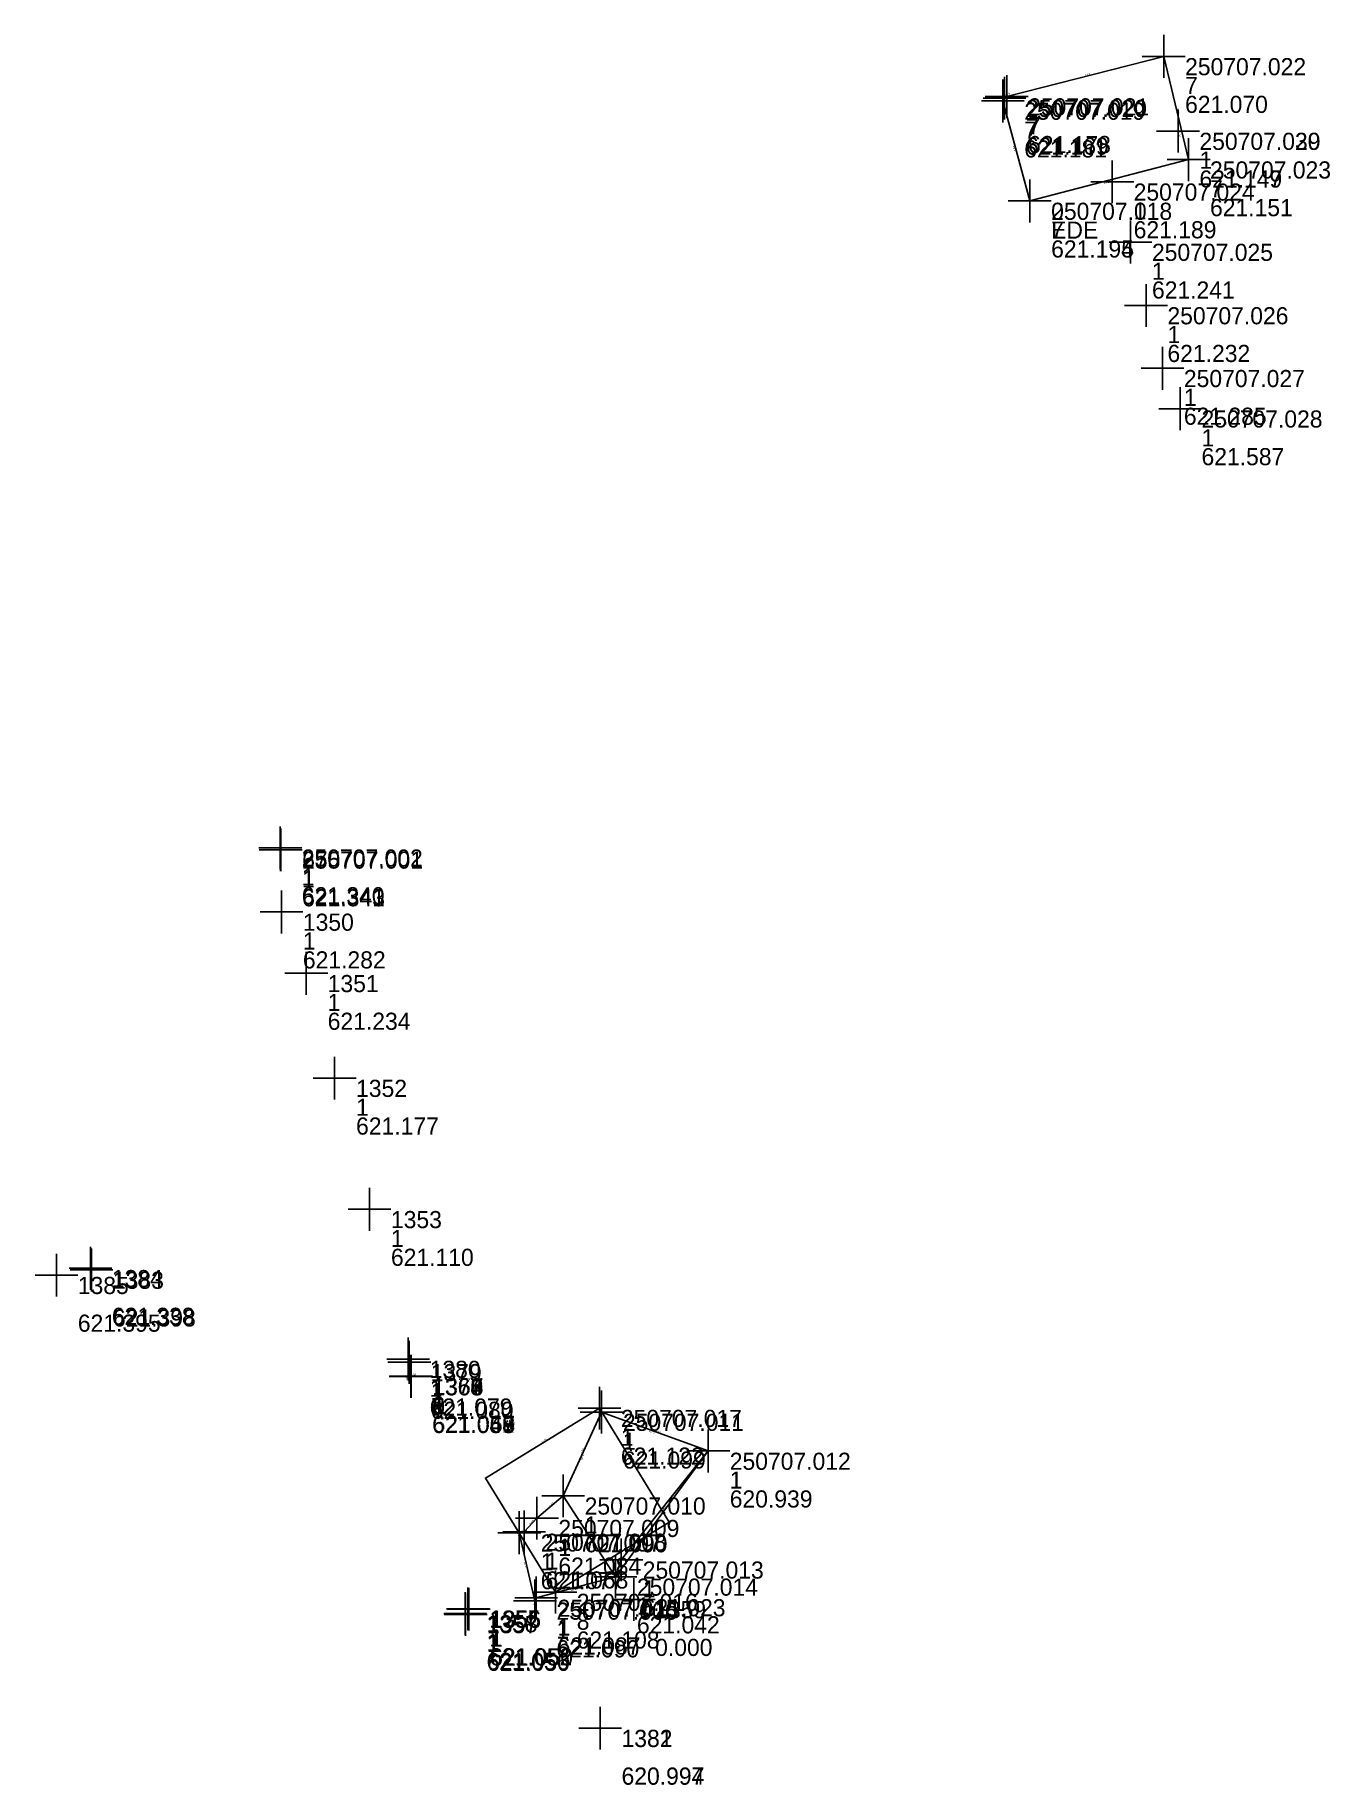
# Model space of a CAD drawing. Header units: metres. Extents: x 581016 to 32581287, y 5319908 to 5321142.
# Drawn here: x 32581226.6 to 32581287.1, y 5320201.9 to 5320283.7 of the extents above.
import ezdxf
from ezdxf.enums import TextEntityAlignment as Align

# ---------------------------------------------------------------- set-up
doc = ezdxf.new("R2010")
doc.units = ezdxf.units.M
doc.header["$PDMODE"] = 2
doc.header["$PDSIZE"] = 1
for name, color, linetype in [('EdgeLengths', 7, 'Continuous'), ('Gel_nde', 7, 'Continuous'), ('PointCodes', 7, 'Continuous'), ('PointHeights', 7, 'Continuous'), ('PointNames', 7, 'Continuous')]:
    doc.layers.add(name, color=color, linetype=linetype)

msp = doc.modelspace()

# ---------------------------------------------------------------- linework, layer by layer
msp.add_lwpolyline([(32581253.686, 5320211.669), (32581258.02, 5320217.547), (32581253.032, 5320219.365), (32581251.244, 5320215.455)], close=True)
at = {"linetype": 'Continuous'}
for p in [(32581273.032, 5320275.921), (32581227.573, 5320225.756), (32581229.161, 5320226.077), (32581229.214, 5320226), (32581254.537, 5320210.615), (32581252.966, 5320204.6), (32581252.968, 5320204.606)]:
    msp.add_point(p, dxfattribs=at)
at = {"layer": 'Gel_nde'}
msp.add_line((32581279.957, 5320279.187), (32581279.957, 5320279.187), dxfattribs=at)
for points in [[(32581273.032, 5320275.921), (32581271.776, 5320280.593), (32581271.853, 5320280.724), (32581271.955, 5320280.797), (32581279.287, 5320282.673), (32581280.451, 5320277.851)], [(32581244.122, 5320221.03), (32581244.13, 5320221.033), (32581244.133, 5320221.032)], [(32581250.875, 5320210.96), (32581247.612, 5320216.285), (32581252.936, 5320219.548), (32581256.199, 5320214.223)], [(32581249.925, 5320210.548), (32581249.192, 5320213.732), (32581249.419, 5320213.765), (32581250.018, 5320214.41), (32581251.244, 5320215.455), (32581253.032, 5320219.365), (32581258.02, 5320217.547), (32581253.956, 5320212.467), (32581253.686, 5320211.669), (32581249.982, 5320210.682)]]:
    msp.add_lwpolyline(points, close=True, dxfattribs=at)
at = {"layer": 'Gel_nde', "linetype": 'Continuous'}
for p in [(32581279.287, 5320282.673), (32581271.776, 5320280.593), (32581271.853, 5320280.724), (32581271.955, 5320280.797), (32581279.957, 5320279.187), (32581279.957, 5320279.187), (32581280.451, 5320277.851), (32581276.886, 5320276.818), (32581273.032, 5320275.921), (32581277.74, 5320274.004), (32581278.463, 5320271.042), (32581279.231, 5320268.11), (32581280.054, 5320266.221), (32581238.031, 5320245.716), (32581238.046, 5320245.622), (32581238.051, 5320245.623), (32581238.084, 5320242.721), (32581239.243, 5320239.855), (32581240.568, 5320234.961), (32581242.197, 5320228.833), (32581244.005, 5320221.84), (32581244.056, 5320221.687), (32581244.121, 5320221.024), (32581244.122, 5320221.03), (32581244.123, 5320221.024), (32581244.123, 5320221.023), (32581244.123, 5320221.023), (32581244.128, 5320221.027), (32581244.129, 5320221.037), (32581244.129, 5320221.031), (32581244.13, 5320221.033), (32581244.13, 5320221.033), (32581244.13, 5320221.032), (32581244.13, 5320221.03), (32581244.132, 5320221.036), (32581244.132, 5320221.031), (32581244.133, 5320221.032), (32581244.133, 5320221.032), (32581244.135, 5320221.031), (32581244.136, 5320221.029), (32581244.136, 5320221.025), (32581244.144, 5320221.042), (32581252.936, 5320219.548), (32581253.032, 5320219.365), (32581258.02, 5320217.547), (32581251.244, 5320215.455), (32581250.018, 5320214.41), (32581249.192, 5320213.732), (32581249.419, 5320213.765), (32581253.956, 5320212.467), (32581253.686, 5320211.669), (32581249.925, 5320210.548), (32581249.982, 5320210.682), (32581250.875, 5320210.96), (32581246.663, 5320209.961), (32581246.686, 5320209.917), (32581246.793, 5320210.178), (32581246.832, 5320210.163)]:
    msp.add_point(p, dxfattribs=at)

# ---------------------------------------------------------------- texts
at = {"layer": 'EdgeLengths', "linetype": 'Continuous'}
for s, rotation, p in [('7,57', 14.35287, (32581275.621, 5320281.725)), ('0,15', 59.60775, (32581271.815, 5320280.648)), ('0,13', 35.44476, (32581271.904, 5320280.75)), ('4,96', -76.42937, (32581279.869, 5320280.252)), ('0,00', -89.18916, (32581279.957, 5320279.177)), ('4,84', 105.04827, (32581272.404, 5320278.247)), ('7,67', -165.4153, (32581276.741, 5320276.876)), ('0,01', -169.38025, (32581244.128, 5320221.021)), ('0,01', 17.41334, (32581244.126, 5320221.021)), ('0,00', -10.01047, (32581244.132, 5320221.022)), ('6,24', 31.49946, (32581250.274, 5320217.906)), ('5,31', 159.96755, (32581255.526, 5320218.446)), ('5,31', -20.03245, (32581255.526, 5320218.446)), ('4,30', -114.57589, (32581252.138, 5320217.4)), ('4,30', 65.42411, (32581252.138, 5320217.4)), ('6,24', -58.50054, (32581254.568, 5320216.875)), ('1,61', 40.4412, (32581250.631, 5320214.922)), ('7,30', 53.59676, (32581255.853, 5320214.598)), ('6,51', -128.66487, (32581255.988, 5320214.997)), ('6,24', 121.49946, (32581249.243, 5320213.612)), ('0,23', 8.09281, (32581249.306, 5320213.738)), ('0,88', 47.13405, (32581249.718, 5320214.077)), ('4,51', -57.18098, (32581252.465, 5320213.552)), ('3,27', 102.96317, (32581249.559, 5320212.13)), ('6,24', -148.50054, (32581253.537, 5320212.582)), ('0,84', -108.66868, (32581253.821, 5320212.058)), ('0,15', -112.69568, (32581249.954, 5320210.605)), ('3,83', -165.08823, (32581251.834, 5320211.165))]:
    msp.add_text(s, height=0.1, rotation=rotation, dxfattribs=at).set_placement(p)
at = {"layer": 'PointCodes', "linetype": 'Continuous'}
for s, p in [('7', (32581280.287, 5320281.713)), ('7', (32581272.776, 5320279.633)), ('7', (32581272.853, 5320279.764)), ('7', (32581272.955, 5320279.837)), ('1', (32581280.957, 5320278.227)), ('1', (32581280.957, 5320278.227)), ('7', (32581281.451, 5320276.891)), ('1', (32581277.886, 5320275.858)), ('7', (32581274.032, 5320274.961)), ('EDE', (32581274.032, 5320274.961)), ('1', (32581278.74, 5320273.044)), ('1', (32581279.463, 5320270.082)), ('1', (32581280.231, 5320267.15)), ('1', (32581281.054, 5320265.261)), ('1', (32581239.031, 5320244.756)), ('1', (32581239.046, 5320244.662)), ('1', (32581239.051, 5320244.663)), ('1', (32581239.084, 5320241.761)), ('1', (32581240.243, 5320238.895)), ('1', (32581241.568, 5320234.001)), ('1', (32581243.197, 5320227.873)), ('1', (32581245.005, 5320220.88)), ('1', (32581245.056, 5320220.727)), ('8', (32581245.122, 5320220.07)), ('9', (32581245.13, 5320220.073)), ('6', (32581245.133, 5320220.072)), ('1', (32581245.121, 5320220.064)), ('1', (32581245.123, 5320220.064)), ('1', (32581245.123, 5320220.063)), ('1', (32581245.123, 5320220.063)), ('1', (32581245.128, 5320220.067)), ('1', (32581245.129, 5320220.077)), ('1', (32581245.129, 5320220.071)), ('1', (32581245.13, 5320220.072)), ('1', (32581245.13, 5320220.07)), ('1', (32581245.13, 5320220.073)), ('1', (32581245.132, 5320220.076)), ('1', (32581245.132, 5320220.071)), ('1', (32581245.133, 5320220.072)), ('1', (32581245.135, 5320220.071)), ('1', (32581245.136, 5320220.065)), ('1', (32581245.136, 5320220.069)), ('1', (32581245.144, 5320220.082)), ('1', (32581253.936, 5320218.588)), ('1', (32581254.032, 5320218.405)), ('1', (32581259.02, 5320216.587)), ('1', (32581252.244, 5320214.495)), ('1', (32581251.018, 5320213.45)), ('1', (32581250.192, 5320212.772)), ('1', (32581250.419, 5320212.805)), ('1', (32581254.956, 5320211.507)), ('1', (32581254.686, 5320210.709)), ('1', (32581250.925, 5320209.588)), ('1', (32581250.982, 5320209.722)), ('8', (32581251.875, 5320210)), ('1', (32581247.663, 5320209.001)), ('1', (32581247.686, 5320208.957)), ('1', (32581247.793, 5320209.218)), ('1', (32581247.832, 5320209.203))]:
    msp.add_text(s, height=0.8, dxfattribs=at).set_placement(p, align=Align.TOP_LEFT)
at = {"layer": 'PointHeights', "linetype": 'Continuous'}
for s, p in [('621.070', (32581280.287, 5320280.833)), ('621.181', (32581272.776, 5320278.753)), ('621.169', (32581272.853, 5320278.884)), ('621.178', (32581272.955, 5320278.957)), ('621.147', (32581280.957, 5320277.347)), ('621.149', (32581280.957, 5320277.347)), ('621.151', (32581281.451, 5320276.011)), ('621.189', (32581277.886, 5320274.978)), ('621.195', (32581274.032, 5320274.081)), ('621.194', (32581274.032, 5320274.081)), ('621.241', (32581278.74, 5320272.164)), ('621.232', (32581279.463, 5320269.202)), ('621.285', (32581280.231, 5320266.27)), ('621.587', (32581281.054, 5320264.381)), ('621.340', (32581239.031, 5320243.876)), ('621.341', (32581239.046, 5320243.782)), ('621.343', (32581239.051, 5320243.783)), ('621.282', (32581239.084, 5320240.881)), ('621.234', (32581240.243, 5320238.015)), ('621.177', (32581241.568, 5320233.121)), ('621.110', (32581243.197, 5320226.993)), ('621.395', (32581228.573, 5320223.916)), ('621.338', (32581230.161, 5320224.237)), ('621.398', (32581230.214, 5320224.16)), ('621.079', (32581245.005, 5320220)), ('621.080', (32581245.056, 5320219.847)), ('621.049', (32581245.121, 5320219.184)), ('621.067', (32581245.122, 5320219.19)), ('621.048', (32581245.123, 5320219.184)), ('621.057', (32581245.123, 5320219.183)), ('621.053', (32581245.123, 5320219.183)), ('621.057', (32581245.128, 5320219.187)), ('621.051', (32581245.129, 5320219.197)), ('621.053', (32581245.129, 5320219.191)), ('621.063', (32581245.13, 5320219.192)), ('621.052', (32581245.13, 5320219.19)), ('621.061', (32581245.13, 5320219.193)), ('621.051', (32581245.13, 5320219.193)), ('621.059', (32581245.132, 5320219.196)), ('621.054', (32581245.132, 5320219.191)), ('621.060', (32581245.133, 5320219.192)), ('621.055', (32581245.133, 5320219.192)), ('621.050', (32581245.135, 5320219.191)), ('621.055', (32581245.136, 5320219.185)), ('621.060', (32581245.136, 5320219.189)), ('621.065', (32581245.144, 5320219.202)), ('621.122', (32581253.936, 5320217.708)), ('621.099', (32581254.032, 5320217.525)), ('620.939', (32581259.02, 5320215.707)), ('621.090', (32581252.244, 5320213.615)), ('621.084', (32581251.018, 5320212.57)), ('621.077', (32581250.192, 5320211.892)), ('621.068', (32581250.419, 5320211.925)), ('621.023', (32581254.956, 5320210.627)), ('621.042', (32581254.686, 5320209.829)), ('621.087', (32581250.982, 5320208.842)), ('621.108', (32581251.875, 5320209.12)), ('0.000', (32581255.537, 5320208.775)), ('621.056', (32581247.663, 5320208.121)), ('621.050', (32581247.686, 5320208.077)), ('621.052', (32581247.793, 5320208.338)), ('621.050', (32581247.832, 5320208.323)), ('621.090', (32581250.925, 5320208.708)), ('620.994', (32581253.966, 5320202.76)), ('620.997', (32581253.968, 5320202.766))]:
    msp.add_text(s, height=0.8, dxfattribs=at).set_placement(p, align=Align.TOP_LEFT)
at = {"layer": 'PointNames', "linetype": 'Continuous'}
for s, p in [('250707.022', (32581280.287, 5320282.593)), ('250707.021', (32581272.955, 5320280.717)), ('250707.019', (32581272.776, 5320280.513)), ('250707.020', (32581272.853, 5320280.644)), ('250707.029', (32581280.957, 5320279.107)), ('250707.030', (32581280.957, 5320279.107)), ('250707.023', (32581281.451, 5320277.771)), ('250707.024', (32581277.886, 5320276.738)), ('0', (32581274.032, 5320275.841)), ('250707.018', (32581274.032, 5320275.841)), ('250707.025', (32581278.74, 5320273.924)), ('250707.026', (32581279.463, 5320270.962)), ('250707.027', (32581280.231, 5320268.03)), ('250707.028', (32581281.054, 5320266.141)), ('250707.002', (32581239.031, 5320245.636)), ('250707.001', (32581239.046, 5320245.542)), ('675', (32581239.051, 5320245.543)), ('1350', (32581239.084, 5320242.641)), ('1351', (32581240.243, 5320239.775)), ('1352', (32581241.568, 5320234.881)), ('1353', (32581243.197, 5320228.753)), ('1384', (32581230.161, 5320225.997)), ('1383', (32581230.214, 5320225.92)), ('1385', (32581228.573, 5320225.676)), ('1380', (32581245.005, 5320221.76)), ('1379', (32581245.056, 5320221.607)), ('1360', (32581245.122, 5320220.95)), ('1365', (32581245.121, 5320220.944)), ('1363', (32581245.123, 5320220.944)), ('1366', (32581245.123, 5320220.943)), ('1364', (32581245.123, 5320220.943)), ('1367', (32581245.128, 5320220.947)), ('1368', (32581245.129, 5320220.957)), ('1370', (32581245.129, 5320220.951)), ('1372', (32581245.13, 5320220.952)), ('1375', (32581245.13, 5320220.95)), ('1361', (32581245.13, 5320220.953)), ('1373', (32581245.13, 5320220.953)), ('1369', (32581245.132, 5320220.956)), ('1374', (32581245.132, 5320220.951)), ('1362', (32581245.133, 5320220.952)), ('1376', (32581245.133, 5320220.952)), ('1371', (32581245.135, 5320220.951)), ('1378', (32581245.136, 5320220.945)), ('1377', (32581245.136, 5320220.949)), ('1354', (32581245.144, 5320220.962)), ('250707.017', (32581253.936, 5320219.468)), ('250707.011', (32581254.032, 5320219.285)), ('250707.012', (32581259.02, 5320217.467)), ('250707.010', (32581252.244, 5320215.375)), ('250707.007', (32581250.192, 5320213.652)), ('250707.008', (32581250.419, 5320213.685)), ('250707.009', (32581251.018, 5320214.33)), ('250707.013', (32581254.956, 5320212.387)), ('250707.014', (32581254.686, 5320211.589)), ('250707.006', (32581250.925, 5320210.468)), ('250707.015', (32581250.982, 5320210.602)), ('250707.016', (32581251.875, 5320210.88)), ('1359', (32581255.537, 5320210.535)), ('1358', (32581247.663, 5320209.881)), ('1357', (32581247.686, 5320209.837)), ('1355', (32581247.793, 5320210.098)), ('1356', (32581247.832, 5320210.083)), ('1382', (32581253.966, 5320204.52)), ('1381', (32581253.968, 5320204.526))]:
    msp.add_text(s, height=0.8, dxfattribs=at).set_placement(p, align=Align.TOP_LEFT)

doc.saveas('drawing.dxf')
